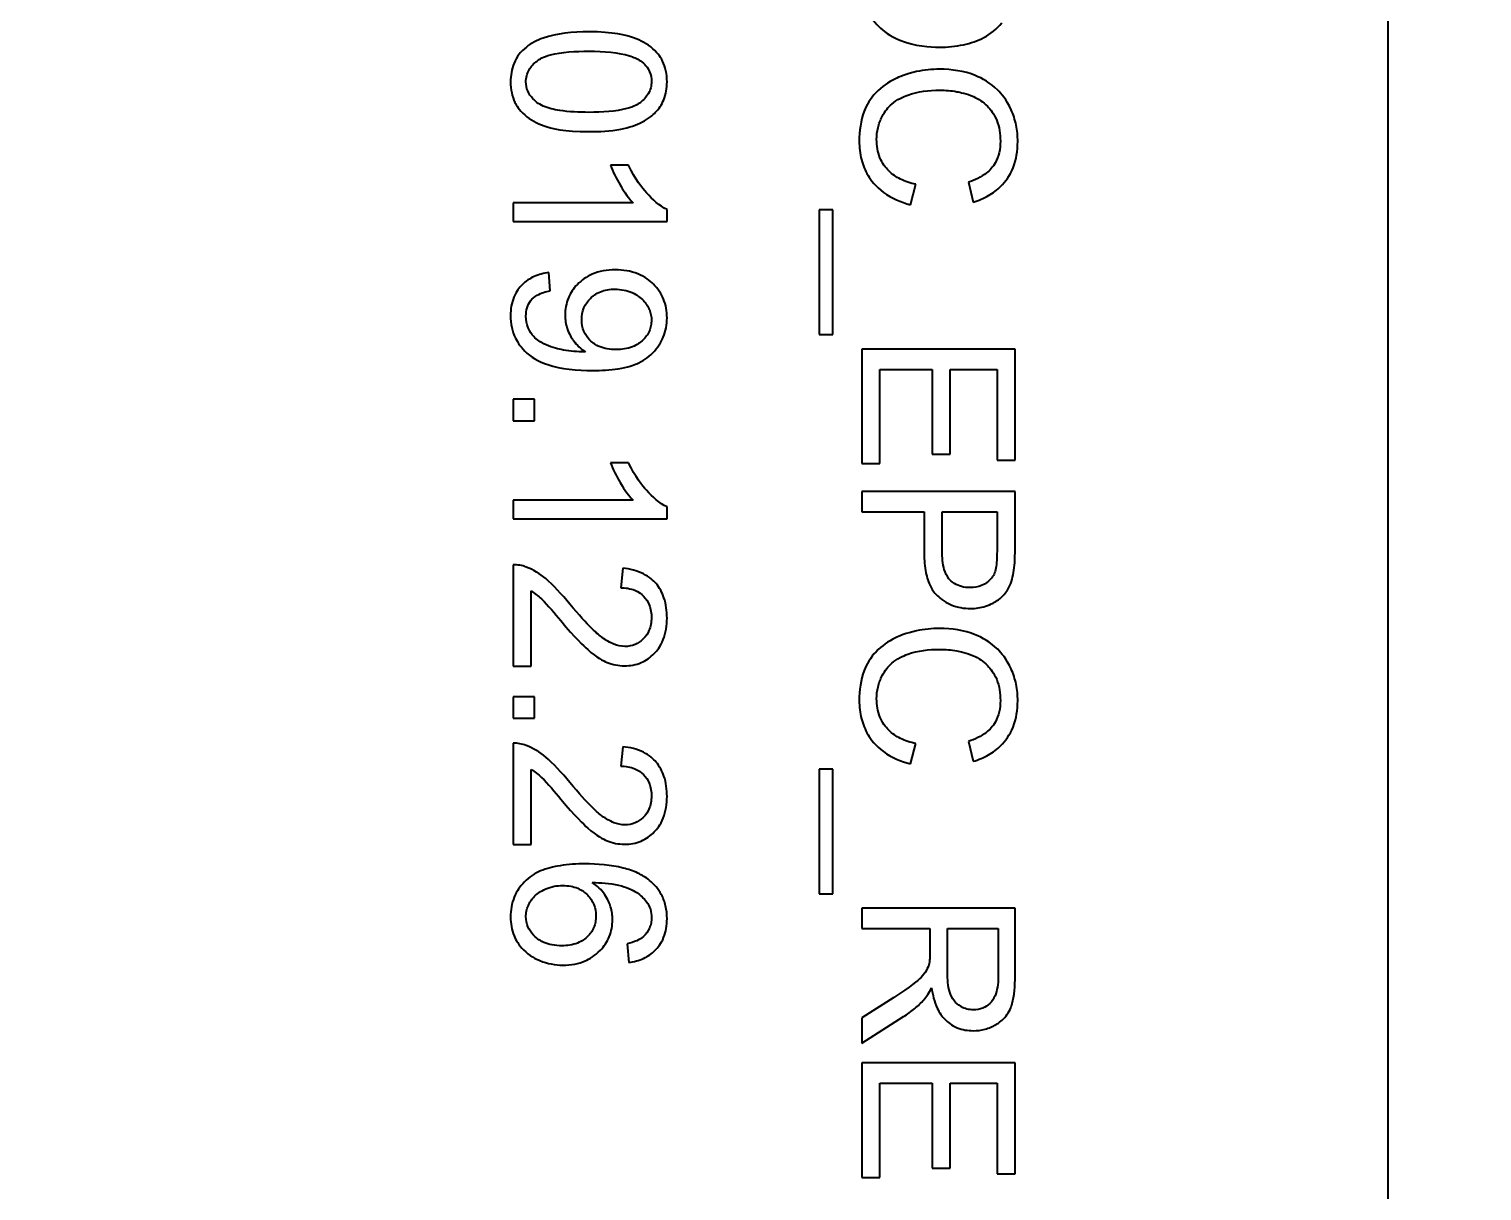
# Model space of a CAD drawing. Header units: millimetres. Extents: x 0 to 5945, y 0 to 4205.
# Drawn here: x 1844.57 to 1858.11, y 334.18 to 345.01 of the extents above; entities that cross this region are included whole.
import ezdxf

# ---------------------------------------------------------------- set-up
doc = ezdxf.new("R2010")
doc.units = ezdxf.units.MM
doc.header["$LTSCALE"] = 5
doc.layers.add('가시적인 것(ISO)', color=3, linetype='Continuous', lineweight=40)
doc.layers.add('해치(ISO)', color=7, linetype='Continuous', lineweight=18)

msp = doc.modelspace()

# ---------------------------------------------------------------- hatches: boundary and pattern name
at = {"layer": '해치(ISO)'}
h = msp.add_hatch(dxfattribs=at)
h.set_pattern_fill('ANSI31', color=256, scale=127, angle=75.0002, style=0)
h.set_pattern_definition([(120.0002, (0, 0), (-13.74813, -7.93754), [])])
h.paths.add_polyline_path([(1602.237, 257.352), (2132.237, 257.352), (2132.237, 827.352), (1602.237, 827.352), (1602.237, 767.352), (1602.237, 762.575), (1602.237, 762.103), (1602.237, 757.6), (1602.237, 757.128), (1602.237, 717.575), (1602.237, 717.103), (1602.237, 712.6), (1602.237, 712.128), (1602.237, 707.352), (1602.237, 377.352), (1602.237, 372.575), (1602.237, 372.103), (1602.237, 367.6), (1602.237, 367.128), (1602.237, 327.575), (1602.237, 327.103), (1602.237, 322.6), (1602.237, 322.128), (1602.237, 317.352)])
h.paths.add_polyline_path([(1604.237, 259.352), (1604.237, 825.352), (2130.237, 825.352), (2130.237, 259.352)], flags=0)
edge = h.paths.add_edge_path()
edge.add_ellipse((1657.237, 307.352), major_axis=(-4, 0), ratio=1, start_angle=0, end_angle=360)
h.paths.add_polyline_path([(2102.237, 287.352), (2102.237, 797.352), (1632.237, 797.352), (1632.237, 287.352)])
h.paths.add_polyline_path([(1634.237, 289.352), (1634.237, 795.352), (2100.237, 795.352), (2100.237, 289.352)], flags=0)

# ---------------------------------------------------------------- linework, layer by layer
at = {"layer": '가시적인 것(ISO)'}
for p, q in [((1857.237, 303.352), (1857.237, 362.352)), ((1850.158, 343.742), (1849.988, 343.742)), ((1853.325, 343.584), (1853.369, 343.398)), ((1852.786, 343.374), (1852.834, 343.564)), ((1850.199, 343.391), (1849.082, 343.391)), ((1849.082, 343.391), (1849.082, 343.216)), ((1850.516, 343.216), (1850.516, 343.329)), ((1852.062, 343.325), (1851.935, 343.325)), ((1851.935, 343.325), (1851.935, 342.162)), ((1852.062, 342.162), (1852.062, 343.325)), ((1849.082, 343.216), (1850.516, 343.216)), ((1849.428, 342.571), (1849.413, 342.74)), ((1851.935, 342.162), (1852.062, 342.162)), ((1853.76, 342.027), (1852.332, 342.027)), ((1852.332, 342.027), (1852.332, 340.96)), ((1853.76, 340.992), (1853.76, 342.027)), ((1852.5, 340.96), (1852.5, 341.837)), ((1852.5, 341.837), (1852.986, 341.837)), ((1852.986, 341.837), (1852.986, 341.046)), ((1853.155, 341.046), (1853.155, 341.837)), ((1853.155, 341.837), (1853.592, 341.837)), ((1853.592, 341.837), (1853.592, 340.992)), ((1849.281, 341.559), (1849.082, 341.559)), ((1849.082, 341.559), (1849.082, 341.359)), ((1849.281, 341.359), (1849.281, 341.559)), ((1849.082, 341.359), (1849.281, 341.359)), ((1852.986, 341.046), (1853.155, 341.046)), ((1850.158, 340.968), (1849.988, 340.968)), ((1852.332, 340.96), (1852.5, 340.96)), ((1853.592, 340.992), (1853.76, 340.992)), ((1850.199, 340.618), (1849.082, 340.618)), ((1849.082, 340.618), (1849.082, 340.443)), ((1853.76, 340.7), (1852.332, 340.7)), ((1852.332, 340.7), (1852.332, 340.51)), ((1853.76, 340.16), (1853.76, 340.7)), ((1850.516, 340.443), (1850.516, 340.556)), ((1852.332, 340.51), (1852.912, 340.51)), ((1852.912, 340.51), (1852.912, 340.143)), ((1853.081, 340.51), (1853.592, 340.51)), ((1853.081, 340.141), (1853.081, 340.51)), ((1853.592, 340.51), (1853.592, 340.144)), ((1849.082, 340.443), (1850.516, 340.443)), ((1849.082, 340.016), (1849.082, 339.071)), ((1850.103, 339.983), (1850.085, 339.802)), ((1849.25, 339.071), (1849.25, 339.772)), ((1849.082, 339.071), (1849.25, 339.071)), ((1849.082, 338.785), (1849.082, 338.586)), ((1849.281, 338.785), (1849.082, 338.785)), ((1849.281, 338.586), (1849.281, 338.785)), ((1849.082, 338.586), (1849.281, 338.586)), ((1849.082, 338.352), (1849.082, 337.408)), ((1850.103, 338.319), (1850.085, 338.138)), ((1852.786, 338.159), (1852.834, 338.348)), ((1853.325, 338.369), (1853.369, 338.183)), ((1849.25, 337.408), (1849.25, 338.108)), ((1851.935, 338.11), (1851.935, 336.947)), ((1852.062, 338.11), (1851.935, 338.11)), ((1852.062, 336.947), (1852.062, 338.11)), ((1849.082, 337.408), (1849.25, 337.408)), ((1851.935, 336.947), (1852.062, 336.947)), ((1853.76, 336.813), (1852.332, 336.813)), ((1852.332, 336.813), (1852.332, 336.623)), ((1853.76, 336.179), (1853.76, 336.813)), ((1852.332, 336.623), (1852.967, 336.623)), ((1852.967, 336.623), (1852.967, 336.405)), ((1853.13, 336.623), (1853.603, 336.623)), ((1853.13, 336.217), (1853.13, 336.623)), ((1853.603, 336.623), (1853.603, 336.172)), ((1850.146, 336.482), (1850.16, 336.308)), ((1852.629, 335.981), (1852.332, 335.791)), ((1852.332, 335.555), (1852.72, 335.802)), ((1852.332, 335.791), (1852.332, 335.555)), ((1853.76, 335.37), (1852.332, 335.37)), ((1852.332, 335.37), (1852.332, 334.303)), ((1853.76, 334.335), (1853.76, 335.37)), ((1852.5, 334.303), (1852.5, 335.181)), ((1852.5, 335.181), (1852.986, 335.181)), ((1852.986, 335.181), (1852.986, 334.389)), ((1853.155, 334.389), (1853.155, 335.181)), ((1853.155, 335.181), (1853.592, 335.181)), ((1853.592, 335.181), (1853.592, 334.335)), ((1852.986, 334.389), (1853.155, 334.389)), ((1852.332, 334.303), (1852.5, 334.303)), ((1853.592, 334.335), (1853.76, 334.335))]:
    msp.add_line(p, q, dxfattribs=at)
for points, knots in [([(1852.332, 345.508), (1852.332, 345.417), (1852.341, 345.297), (1852.41, 345.131), (1852.442, 345.083), (1852.532, 344.994), (1852.589, 344.948), (1852.829, 344.851), (1852.966, 344.843), (1853.054, 344.843)], [-0.09649249, -0.09649249, -0.09649249, -0.09649249, -0.06290322, -0.06290322, -0.04448878, -0.04448878, -0.02641318, -0.02641318, 0, 0, 0, 0]), ([(1853.054, 344.843), (1853.129, 344.843), (1853.205, 344.85), (1853.349, 344.881), (1853.412, 344.903), (1853.534, 344.967), (1853.59, 345.012), (1853.637, 345.069)], [-0.06122341, -0.06122341, -0.06122341, -0.06122341, -0.04121798, -0.04121798, -0.02208454, -0.02208454, 0, 0, 0, 0]), ([(1849.786, 344.986), (1849.637, 344.986), (1849.487, 344.971), (1849.306, 344.908), (1849.251, 344.881), (1849.205, 344.844)], [-0.05753035, -0.05753035, -0.05753035, -0.05753035, -0.0178495, -0.0178495, 0, 0, 0, 0]), ([(1850.516, 344.52), (1850.516, 344.554), (1850.513, 344.589), (1850.499, 344.654), (1850.489, 344.684), (1850.463, 344.737), (1850.437, 344.782), (1850.332, 344.874), (1850.27, 344.907), (1850.139, 344.953), (1850.018, 344.986), (1849.786, 344.986)], [-0.384257, -0.384257, -0.384257, -0.384257, -0.2939972, -0.2939972, -0.2109903, -0.2109903, -0.1399526, -0.1399526, -0.0694871, -0.0694871, 0, 0, 0, 0]), ([(1849.205, 344.844), (1849.179, 344.824), (1849.156, 344.801), (1849.117, 344.75), (1849.102, 344.722), (1849.067, 344.638), (1849.058, 344.579), (1849.058, 344.52)], [-0.03714286, -0.03714286, -0.03714286, -0.03714286, -0.02737147, -0.02737147, -0.01783945, -0.01783945, 0, 0, 0, 0]), ([(1849.201, 344.52), (1849.201, 344.539), (1849.204, 344.559), (1849.214, 344.597), (1849.221, 344.615), (1849.249, 344.664), (1849.275, 344.691), (1849.327, 344.731), (1849.361, 344.753), (1849.532, 344.798), (1849.663, 344.805), (1849.786, 344.805)], [-0.1304135, -0.1304135, -0.1304135, -0.1304135, -0.1128395, -0.1128395, -0.0955418, -0.0955418, -0.0624777, -0.0624777, -0.0369492, -0.0369492, 0, 0, 0, 0]), ([(1849.786, 344.805), (1849.93, 344.805), (1850.065, 344.794), (1850.202, 344.751), (1850.238, 344.736), (1850.269, 344.715)], [-0.04316634, -0.04316634, -0.04316634, -0.04316634, -0.01110989, -0.01110989, 0, 0, 0, 0]), ([(1850.269, 344.715), (1850.288, 344.701), (1850.305, 344.686), (1850.334, 344.651), (1850.346, 344.633), (1850.366, 344.583), (1850.371, 344.553), (1850.371, 344.522)], [-0.02292194, -0.02292194, -0.02292194, -0.02292194, -0.0159139, -0.0159139, -0.00935362, -0.00935362, 0, 0, 0, 0]), ([(1853.057, 344.637), (1852.985, 344.637), (1852.913, 344.63), (1852.744, 344.594), (1852.675, 344.563), (1852.577, 344.516), (1852.516, 344.474), (1852.41, 344.363), (1852.376, 344.304), (1852.32, 344.157), (1852.308, 344.06), (1852.308, 343.965)], [-0.07865097, -0.07865097, -0.07865097, -0.07865097, -0.07291127, -0.07291127, -0.06491706, -0.06491706, -0.04729386, -0.04729386, -0.0282851, -0.0282851, 0, 0, 0, 0]), ([(1853.785, 343.962), (1853.785, 344.014), (1853.781, 344.066), (1853.76, 344.166), (1853.744, 344.214), (1853.682, 344.353), (1853.631, 344.411), (1853.531, 344.51), (1853.455, 344.552), (1853.284, 344.621), (1853.171, 344.637), (1853.057, 344.637)], [-0.07539131, -0.07539131, -0.07539131, -0.07539131, -0.07027041, -0.07027041, -0.06530625, -0.06530625, -0.05522251, -0.05522251, -0.03414485, -0.03414485, 0, 0, 0, 0]), ([(1849.058, 344.52), (1849.058, 344.485), (1849.061, 344.451), (1849.075, 344.386), (1849.085, 344.357), (1849.11, 344.304), (1849.136, 344.258), (1849.242, 344.165), (1849.304, 344.133), (1849.437, 344.086), (1849.559, 344.055), (1849.786, 344.055)], [-0.3729128, -0.3729128, -0.3729128, -0.3729128, -0.2853084, -0.2853084, -0.2043936, -0.2043936, -0.1355685, -0.1355685, -0.0683259, -0.0683259, 0, 0, 0, 0]), ([(1849.786, 344.235), (1849.699, 344.235), (1849.602, 344.239), (1849.461, 344.261), (1849.407, 344.273), (1849.314, 344.315), (1849.287, 344.34), (1849.246, 344.384), (1849.229, 344.407), (1849.207, 344.462), (1849.201, 344.49), (1849.201, 344.52)], [-0.04826516, -0.04826516, -0.04826516, -0.04826516, -0.03505137, -0.03505137, -0.02666319, -0.02666319, -0.01761873, -0.01761873, -0.00885593, -0.00885593, 0, 0, 0, 0]), ([(1850.371, 344.522), (1850.371, 344.502), (1850.369, 344.482), (1850.359, 344.444), (1850.351, 344.426), (1850.323, 344.377), (1850.297, 344.35), (1850.245, 344.31), (1850.211, 344.288), (1850.041, 344.243), (1849.909, 344.235), (1849.786, 344.235)], [-0.1312299, -0.1312299, -0.1312299, -0.1312299, -0.1133118, -0.1133118, -0.0957136, -0.0957136, -0.062482, -0.062482, -0.0369492, -0.0369492, 0, 0, 0, 0]), ([(1849.786, 344.055), (1849.881, 344.055), (1849.991, 344.059), (1850.163, 344.094), (1850.231, 344.119), (1850.348, 344.177), (1850.385, 344.21), (1850.441, 344.267), (1850.467, 344.307), (1850.507, 344.405), (1850.516, 344.462), (1850.516, 344.52)], [-0.05671733, -0.05671733, -0.05671733, -0.05671733, -0.0481642, -0.0481642, -0.04102039, -0.04102039, -0.03168979, -0.03168979, -0.01731807, -0.01731807, 0, 0, 0, 0]), ([(1852.47, 343.982), (1852.47, 344.019), (1852.474, 344.056), (1852.492, 344.129), (1852.505, 344.164), (1852.548, 344.248), (1852.579, 344.284), (1852.661, 344.356), (1852.716, 344.381), (1852.855, 344.43), (1852.958, 344.442), (1853.058, 344.442)], [-0.06506784, -0.06506784, -0.06506784, -0.06506784, -0.05917876, -0.05917876, -0.05334346, -0.05334346, -0.04431175, -0.04431175, -0.03010712, -0.03010712, 0, 0, 0, 0]), ([(1853.058, 344.442), (1853.112, 344.442), (1853.165, 344.438), (1853.243, 344.423), (1853.311, 344.409), (1853.421, 344.361), (1853.465, 344.331), (1853.532, 344.262), (1853.565, 344.219), (1853.614, 344.099), (1853.623, 344.033), (1853.623, 343.966)], [-0.1551779, -0.1551779, -0.1551779, -0.1551779, -0.0931336, -0.0931336, -0.0633339, -0.0633339, -0.0389721, -0.0389721, -0.0198886, -0.0198886, 0, 0, 0, 0]), ([(1852.308, 343.965), (1852.308, 343.908), (1852.314, 343.85), (1852.342, 343.742), (1852.362, 343.693), (1852.415, 343.604), (1852.459, 343.544), (1852.609, 343.433), (1852.696, 343.397), (1852.786, 343.374)], [-0.1190417, -0.1190417, -0.1190417, -0.1190417, -0.0864804, -0.0864804, -0.0560355, -0.0560355, -0.0278205, -0.0278205, 0, 0, 0, 0]), ([(1852.834, 343.564), (1852.785, 343.574), (1852.736, 343.59), (1852.652, 343.632), (1852.616, 343.657), (1852.552, 343.72), (1852.522, 343.761), (1852.479, 343.866), (1852.47, 343.923), (1852.47, 343.982)], [-0.0687943, -0.0687943, -0.0687943, -0.0687943, -0.05035948, -0.05035948, -0.03404682, -0.03404682, -0.01749386, -0.01749386, 0, 0, 0, 0]), ([(1853.623, 343.966), (1853.623, 343.93), (1853.62, 343.894), (1853.604, 343.827), (1853.593, 343.796), (1853.553, 343.723), (1853.523, 343.692), (1853.444, 343.631), (1853.385, 343.603), (1853.325, 343.584)], [-0.045043, -0.045043, -0.045043, -0.045043, -0.03709815, -0.03709815, -0.02986549, -0.02986549, -0.01883043, -0.01883043, 0, 0, 0, 0]), ([(1853.369, 343.398), (1853.42, 343.413), (1853.468, 343.432), (1853.556, 343.483), (1853.594, 343.512), (1853.669, 343.587), (1853.711, 343.642), (1853.773, 343.795), (1853.785, 343.878), (1853.785, 343.962)], [-0.09265848, -0.09265848, -0.09265848, -0.09265848, -0.07036995, -0.07036995, -0.04944545, -0.04944545, -0.02517352, -0.02517352, 0, 0, 0, 0]), ([(1849.988, 343.742), (1850.011, 343.68), (1850.045, 343.615), (1850.099, 343.523), (1850.143, 343.451), (1850.199, 343.391)], [-0.06474582, -0.06474582, -0.06474582, -0.06474582, -0.02451396, -0.02451396, 0, 0, 0, 0]), ([(1850.516, 343.329), (1850.447, 343.363), (1850.382, 343.421), (1850.288, 343.526), (1850.22, 343.608), (1850.158, 343.742)], [-0.1147142, -0.1147142, -0.1147142, -0.1147142, -0.0445643, -0.0445643, 0, 0, 0, 0]), ([(1850.033, 342.766), (1849.995, 342.766), (1849.957, 342.763), (1849.885, 342.75), (1849.851, 342.74), (1849.766, 342.703), (1849.72, 342.671), (1849.645, 342.593), (1849.616, 342.551), (1849.576, 342.453), (1849.566, 342.399), (1849.566, 342.344)], [-0.07104169, -0.07104169, -0.07104169, -0.07104169, -0.05961213, -0.05961213, -0.04909014, -0.04909014, -0.03189845, -0.03189845, -0.01656505, -0.01656505, 0, 0, 0, 0]), ([(1850.516, 342.318), (1850.516, 342.379), (1850.506, 342.438), (1850.461, 342.547), (1850.429, 342.593), (1850.359, 342.663), (1850.313, 342.701), (1850.177, 342.756), (1850.106, 342.766), (1850.033, 342.766)], [-0.1065506, -0.1065506, -0.1065506, -0.1065506, -0.0741601, -0.0741601, -0.0438699, -0.0438699, -0.0216327, -0.0216327, 0, 0, 0, 0]), ([(1849.413, 342.74), (1849.367, 342.734), (1849.321, 342.723), (1849.236, 342.686), (1849.198, 342.661), (1849.139, 342.601), (1849.11, 342.563), (1849.066, 342.457), (1849.058, 342.398), (1849.058, 342.34)], [-0.07578012, -0.07578012, -0.07578012, -0.07578012, -0.05514358, -0.05514358, -0.03450606, -0.03450606, -0.01760412, -0.01760412, 0, 0, 0, 0]), ([(1849.201, 342.335), (1849.201, 342.361), (1849.205, 342.388), (1849.22, 342.436), (1849.23, 342.458), (1849.26, 342.497), (1849.279, 342.515), (1849.344, 342.551), (1849.387, 342.564), (1849.428, 342.571)], [-0.04168469, -0.04168469, -0.04168469, -0.04168469, -0.03153478, -0.03153478, -0.02211902, -0.02211902, -0.01263677, -0.01263677, 0, 0, 0, 0]), ([(1849.721, 342.3), (1849.721, 342.339), (1849.727, 342.376), (1849.756, 342.445), (1849.776, 342.474), (1849.823, 342.521), (1849.853, 342.545), (1849.937, 342.579), (1849.983, 342.586), (1850.028, 342.586)], [-0.06139939, -0.06139939, -0.06139939, -0.06139939, -0.04387493, -0.04387493, -0.02724004, -0.02724004, -0.01363882, -0.01363882, 0, 0, 0, 0]), ([(1850.028, 342.586), (1850.057, 342.586), (1850.087, 342.583), (1850.142, 342.573), (1850.168, 342.565), (1850.237, 342.534), (1850.271, 342.506), (1850.319, 342.455), (1850.338, 342.427), (1850.365, 342.364), (1850.371, 342.331), (1850.371, 342.296)], [-0.04392113, -0.04392113, -0.04392113, -0.04392113, -0.03745932, -0.03745932, -0.03151323, -0.03151323, -0.02059868, -0.02059868, -0.01038436, -0.01038436, 0, 0, 0, 0]), ([(1849.058, 342.34), (1849.058, 342.302), (1849.061, 342.266), (1849.077, 342.195), (1849.088, 342.162), (1849.124, 342.087), (1849.157, 342.037), (1849.275, 341.933), (1849.349, 341.901), (1849.526, 341.841), (1849.678, 341.828), (1849.825, 341.828)], [-0.1057818, -0.1057818, -0.1057818, -0.1057818, -0.0930813, -0.0930813, -0.080998, -0.080998, -0.0645839, -0.0645839, -0.0443568, -0.0443568, 0, 0, 0, 0]), ([(1849.72, 342.002), (1849.655, 342.002), (1849.591, 342.009), (1849.49, 342.031), (1849.425, 342.048), (1849.34, 342.09), (1849.305, 342.111), (1849.257, 342.164), (1849.236, 342.191), (1849.207, 342.261), (1849.201, 342.298), (1849.201, 342.335)], [-0.1650152, -0.1650152, -0.1650152, -0.1650152, -0.0898855, -0.0898855, -0.0447233, -0.0447233, -0.0227416, -0.0227416, -0.0112458, -0.0112458, 0, 0, 0, 0]), ([(1849.566, 342.344), (1849.566, 342.301), (1849.573, 342.26), (1849.601, 342.172), (1849.624, 342.134), (1849.674, 342.066), (1849.711, 342.03), (1849.755, 342.003)], [-0.03390298, -0.03390298, -0.03390298, -0.03390298, -0.02546652, -0.02546652, -0.01556005, -0.01556005, 0, 0, 0, 0]), ([(1850.042, 342.023), (1850.014, 342.023), (1849.985, 342.025), (1849.933, 342.034), (1849.908, 342.041), (1849.856, 342.063), (1849.824, 342.082), (1849.772, 342.136), (1849.754, 342.163), (1849.727, 342.227), (1849.721, 342.263), (1849.721, 342.3)], [-0.05563799, -0.05563799, -0.05563799, -0.05563799, -0.04407928, -0.04407928, -0.03370269, -0.03370269, -0.02093297, -0.02093297, -0.01107875, -0.01107875, 0, 0, 0, 0]), ([(1849.825, 341.828), (1849.903, 341.828), (1849.985, 341.832), (1850.154, 341.858), (1850.206, 341.878), (1850.288, 341.915), (1850.339, 341.948), (1850.433, 342.041), (1850.463, 342.097), (1850.505, 342.196), (1850.516, 342.256), (1850.516, 342.318)], [-0.05344818, -0.05344818, -0.05344818, -0.05344818, -0.04882285, -0.04882285, -0.04326219, -0.04326219, -0.0321241, -0.0321241, -0.01863445, -0.01863445, 0, 0, 0, 0]), ([(1850.371, 342.296), (1850.371, 342.279), (1850.369, 342.261), (1850.363, 342.228), (1850.358, 342.212), (1850.337, 342.164), (1850.317, 342.136), (1850.269, 342.089), (1850.238, 342.066), (1850.146, 342.03), (1850.094, 342.023), (1850.042, 342.023)], [-0.06032821, -0.06032821, -0.06032821, -0.06032821, -0.05263595, -0.05263595, -0.04518383, -0.04518383, -0.0296485, -0.0296485, -0.01555158, -0.01555158, 0, 0, 0, 0]), ([(1849.755, 342.003), (1849.748, 342.003), (1849.741, 342.002), (1849.73, 342.002), (1849.724, 342.002), (1849.72, 342.002)], [-0.003352568, -0.003352568, -0.003352568, -0.003352568, -0.001325045, -0.001325045, 0, 0, 0, 0]), ([(1849.988, 340.968), (1850.011, 340.906), (1850.045, 340.841), (1850.099, 340.749), (1850.143, 340.677), (1850.199, 340.618)], [-0.06474582, -0.06474582, -0.06474582, -0.06474582, -0.02451396, -0.02451396, 0, 0, 0, 0]), ([(1850.516, 340.556), (1850.447, 340.59), (1850.382, 340.647), (1850.288, 340.752), (1850.22, 340.834), (1850.158, 340.968)], [-0.1147142, -0.1147142, -0.1147142, -0.1147142, -0.0445643, -0.0445643, 0, 0, 0, 0]), ([(1852.912, 340.143), (1852.912, 340.083), (1852.916, 340.022), (1852.934, 339.915), (1852.947, 339.867), (1852.984, 339.79), (1853.004, 339.758), (1853.047, 339.716), (1853.093, 339.673), (1853.223, 339.619), (1853.284, 339.608), (1853.347, 339.608)], [-0.1908288, -0.1908288, -0.1908288, -0.1908288, -0.1298077, -0.1298077, -0.080559, -0.080559, -0.0424546, -0.0424546, -0.0186855, -0.0186855, 0, 0, 0, 0]), ([(1853.341, 339.803), (1853.314, 339.803), (1853.287, 339.806), (1853.237, 339.819), (1853.215, 339.828), (1853.169, 339.857), (1853.153, 339.875), (1853.124, 339.911), (1853.11, 339.941), (1853.085, 340.025), (1853.081, 340.086), (1853.081, 340.141)], [-0.03802346, -0.03802346, -0.03802346, -0.03802346, -0.03403716, -0.03403716, -0.03044185, -0.03044185, -0.02606481, -0.02606481, -0.01653682, -0.01653682, 0, 0, 0, 0]), ([(1853.592, 340.144), (1853.592, 340.11), (1853.591, 340.07), (1853.587, 340.012), (1853.584, 339.987), (1853.579, 339.968)], [-0.01456943, -0.01456943, -0.01456943, -0.01456943, -0.00589346, -0.00589346, 0, 0, 0, 0]), ([(1853.746, 339.943), (1853.752, 339.972), (1853.755, 340.005), (1853.76, 340.076), (1853.76, 340.119), (1853.76, 340.16)], [-0.02117388, -0.02117388, -0.02117388, -0.02117388, -0.01229519, -0.01229519, 0, 0, 0, 0]), ([(1849.204, 339.995), (1849.184, 340.002), (1849.164, 340.008), (1849.123, 340.015), (1849.103, 340.016), (1849.082, 340.016)], [-0.01249848, -0.01249848, -0.01249848, -0.01249848, -0.00625176, -0.00625176, 0, 0, 0, 0]), ([(1849.61, 339.65), (1849.534, 339.742), (1849.457, 339.827), (1849.331, 339.932), (1849.27, 339.97), (1849.204, 339.995)], [-0.04932017, -0.04932017, -0.04932017, -0.04932017, -0.02127745, -0.02127745, 0, 0, 0, 0]), ([(1850.516, 339.519), (1850.516, 339.583), (1850.508, 339.648), (1850.471, 339.757), (1850.447, 339.801), (1850.39, 339.868), (1850.353, 339.903), (1850.237, 339.961), (1850.17, 339.977), (1850.103, 339.983)], [-0.09874215, -0.09874215, -0.09874215, -0.09874215, -0.06562318, -0.06562318, -0.03909259, -0.03909259, -0.0201479, -0.0201479, 0, 0, 0, 0]), ([(1853.579, 339.968), (1853.574, 339.95), (1853.567, 339.933), (1853.549, 339.901), (1853.538, 339.887), (1853.513, 339.862), (1853.488, 339.839), (1853.414, 339.809), (1853.378, 339.803), (1853.341, 339.803)], [-0.05165265, -0.05165265, -0.05165265, -0.05165265, -0.03766251, -0.03766251, -0.02385969, -0.02385969, -0.01104429, -0.01104429, 0, 0, 0, 0]), ([(1853.347, 339.608), (1853.394, 339.608), (1853.441, 339.615), (1853.537, 339.646), (1853.578, 339.67), (1853.649, 339.722), (1853.675, 339.756), (1853.721, 339.833), (1853.737, 339.888), (1853.746, 339.943)], [-0.03899686, -0.03899686, -0.03899686, -0.03899686, -0.03327601, -0.03327601, -0.02682703, -0.02682703, -0.01670913, -0.01670913, 0, 0, 0, 0]), ([(1850.085, 339.802), (1850.129, 339.802), (1850.174, 339.795), (1850.254, 339.762), (1850.28, 339.741), (1850.32, 339.7), (1850.337, 339.673), (1850.365, 339.605), (1850.371, 339.564), (1850.371, 339.523)], [-0.03695144, -0.03695144, -0.03695144, -0.03695144, -0.02930454, -0.02930454, -0.022146, -0.022146, -0.01224421, -0.01224421, 0, 0, 0, 0]), ([(1849.25, 339.772), (1849.285, 339.751), (1849.317, 339.725), (1849.411, 339.636), (1849.467, 339.564), (1849.525, 339.495)], [-0.03908802, -0.03908802, -0.03908802, -0.03908802, -0.02704027, -0.02704027, 0, 0, 0, 0]), ([(1850.124, 339.254), (1850.088, 339.254), (1850.054, 339.262), (1849.982, 339.29), (1849.946, 339.312), (1849.872, 339.366), (1849.786, 339.437), (1849.61, 339.65)], [-0.2079713, -0.2079713, -0.2079713, -0.2079713, -0.1502648, -0.1502648, -0.0828488, -0.0828488, 0, 0, 0, 0]), ([(1850.119, 339.074), (1850.173, 339.074), (1850.225, 339.083), (1850.321, 339.123), (1850.362, 339.152), (1850.421, 339.213), (1850.456, 339.254), (1850.506, 339.381), (1850.516, 339.451), (1850.516, 339.519)], [-0.1039942, -0.1039942, -0.1039942, -0.1039942, -0.071842, -0.071842, -0.0412315, -0.0412315, -0.0205607, -0.0205607, 0, 0, 0, 0]), ([(1850.371, 339.523), (1850.371, 339.502), (1850.369, 339.48), (1850.362, 339.439), (1850.356, 339.42), (1850.338, 339.379), (1850.322, 339.35), (1850.27, 339.3), (1850.246, 339.284), (1850.188, 339.26), (1850.156, 339.254), (1850.124, 339.254)], [-0.05266389, -0.05266389, -0.05266389, -0.05266389, -0.04157296, -0.04157296, -0.03130496, -0.03130496, -0.01877111, -0.01877111, -0.00979615, -0.00979615, 0, 0, 0, 0]), ([(1849.525, 339.495), (1849.664, 339.331), (1849.736, 339.261), (1849.861, 339.149), (1849.922, 339.12), (1850.009, 339.085), (1850.063, 339.074), (1850.119, 339.074)], [-0.03349016, -0.03349016, -0.03349016, -0.03349016, -0.02807665, -0.02807665, -0.01685798, -0.01685798, 0, 0, 0, 0]), ([(1853.057, 339.422), (1852.985, 339.422), (1852.913, 339.415), (1852.744, 339.379), (1852.675, 339.348), (1852.577, 339.301), (1852.516, 339.259), (1852.41, 339.148), (1852.376, 339.089), (1852.32, 338.942), (1852.308, 338.845), (1852.308, 338.75)], [-0.07865097, -0.07865097, -0.07865097, -0.07865097, -0.07291127, -0.07291127, -0.06491706, -0.06491706, -0.04729386, -0.04729386, -0.0282851, -0.0282851, 0, 0, 0, 0]), ([(1853.785, 338.747), (1853.785, 338.799), (1853.781, 338.851), (1853.76, 338.951), (1853.744, 338.999), (1853.682, 339.138), (1853.631, 339.196), (1853.531, 339.295), (1853.455, 339.336), (1853.284, 339.405), (1853.171, 339.422), (1853.057, 339.422)], [-0.07539131, -0.07539131, -0.07539131, -0.07539131, -0.07027041, -0.07027041, -0.06530625, -0.06530625, -0.05522251, -0.05522251, -0.03414485, -0.03414485, 0, 0, 0, 0]), ([(1852.47, 338.767), (1852.47, 338.804), (1852.474, 338.841), (1852.492, 338.914), (1852.505, 338.949), (1852.548, 339.033), (1852.579, 339.069), (1852.661, 339.141), (1852.716, 339.166), (1852.855, 339.215), (1852.958, 339.227), (1853.058, 339.227)], [-0.06506784, -0.06506784, -0.06506784, -0.06506784, -0.05917876, -0.05917876, -0.05334346, -0.05334346, -0.04431175, -0.04431175, -0.03010712, -0.03010712, 0, 0, 0, 0]), ([(1853.058, 339.227), (1853.112, 339.227), (1853.165, 339.222), (1853.243, 339.208), (1853.311, 339.194), (1853.421, 339.146), (1853.465, 339.116), (1853.532, 339.046), (1853.565, 339.004), (1853.614, 338.884), (1853.623, 338.818), (1853.623, 338.751)], [-0.1551779, -0.1551779, -0.1551779, -0.1551779, -0.0931336, -0.0931336, -0.0633339, -0.0633339, -0.0389721, -0.0389721, -0.0198886, -0.0198886, 0, 0, 0, 0]), ([(1852.308, 338.75), (1852.308, 338.693), (1852.314, 338.635), (1852.342, 338.527), (1852.362, 338.478), (1852.415, 338.388), (1852.459, 338.329), (1852.609, 338.218), (1852.696, 338.182), (1852.786, 338.159)], [-0.1190417, -0.1190417, -0.1190417, -0.1190417, -0.0864804, -0.0864804, -0.0560355, -0.0560355, -0.0278205, -0.0278205, 0, 0, 0, 0]), ([(1852.834, 338.348), (1852.785, 338.359), (1852.736, 338.374), (1852.652, 338.417), (1852.616, 338.441), (1852.552, 338.504), (1852.522, 338.546), (1852.479, 338.651), (1852.47, 338.708), (1852.47, 338.767)], [-0.0687943, -0.0687943, -0.0687943, -0.0687943, -0.05035948, -0.05035948, -0.03404682, -0.03404682, -0.01749386, -0.01749386, 0, 0, 0, 0]), ([(1853.623, 338.751), (1853.623, 338.715), (1853.62, 338.679), (1853.604, 338.612), (1853.593, 338.581), (1853.553, 338.508), (1853.523, 338.477), (1853.444, 338.415), (1853.385, 338.388), (1853.325, 338.369)], [-0.045043, -0.045043, -0.045043, -0.045043, -0.03709815, -0.03709815, -0.02986549, -0.02986549, -0.01883043, -0.01883043, 0, 0, 0, 0]), ([(1853.369, 338.183), (1853.42, 338.198), (1853.468, 338.217), (1853.556, 338.267), (1853.594, 338.297), (1853.669, 338.372), (1853.711, 338.427), (1853.773, 338.58), (1853.785, 338.663), (1853.785, 338.747)], [-0.09265848, -0.09265848, -0.09265848, -0.09265848, -0.07036995, -0.07036995, -0.04944545, -0.04944545, -0.02517352, -0.02517352, 0, 0, 0, 0]), ([(1849.204, 338.331), (1849.184, 338.339), (1849.164, 338.344), (1849.123, 338.351), (1849.103, 338.352), (1849.082, 338.352)], [-0.01249848, -0.01249848, -0.01249848, -0.01249848, -0.00625176, -0.00625176, 0, 0, 0, 0]), ([(1849.61, 337.986), (1849.534, 338.078), (1849.457, 338.163), (1849.331, 338.268), (1849.27, 338.306), (1849.204, 338.331)], [-0.04932017, -0.04932017, -0.04932017, -0.04932017, -0.02127745, -0.02127745, 0, 0, 0, 0]), ([(1850.516, 337.855), (1850.516, 337.919), (1850.508, 337.984), (1850.471, 338.093), (1850.447, 338.137), (1850.39, 338.204), (1850.353, 338.239), (1850.237, 338.298), (1850.17, 338.313), (1850.103, 338.319)], [-0.09874215, -0.09874215, -0.09874215, -0.09874215, -0.06562318, -0.06562318, -0.03909259, -0.03909259, -0.0201479, -0.0201479, 0, 0, 0, 0]), ([(1849.25, 338.108), (1849.285, 338.087), (1849.317, 338.061), (1849.411, 337.972), (1849.467, 337.9), (1849.525, 337.831)], [-0.03908802, -0.03908802, -0.03908802, -0.03908802, -0.02704027, -0.02704027, 0, 0, 0, 0]), ([(1850.085, 338.138), (1850.129, 338.138), (1850.174, 338.131), (1850.254, 338.098), (1850.28, 338.077), (1850.32, 338.036), (1850.337, 338.009), (1850.365, 337.941), (1850.371, 337.9), (1850.371, 337.859)], [-0.03695144, -0.03695144, -0.03695144, -0.03695144, -0.02930454, -0.02930454, -0.022146, -0.022146, -0.01224421, -0.01224421, 0, 0, 0, 0]), ([(1850.124, 337.59), (1850.088, 337.59), (1850.054, 337.598), (1849.982, 337.626), (1849.946, 337.648), (1849.872, 337.702), (1849.786, 337.773), (1849.61, 337.986)], [-0.2079713, -0.2079713, -0.2079713, -0.2079713, -0.1502648, -0.1502648, -0.0828488, -0.0828488, 0, 0, 0, 0]), ([(1849.525, 337.831), (1849.664, 337.667), (1849.736, 337.598), (1849.861, 337.485), (1849.922, 337.456), (1850.009, 337.421), (1850.063, 337.41), (1850.119, 337.41)], [-0.03349016, -0.03349016, -0.03349016, -0.03349016, -0.02807665, -0.02807665, -0.01685798, -0.01685798, 0, 0, 0, 0]), ([(1850.119, 337.41), (1850.173, 337.41), (1850.225, 337.419), (1850.321, 337.459), (1850.362, 337.488), (1850.421, 337.549), (1850.456, 337.59), (1850.506, 337.717), (1850.516, 337.787), (1850.516, 337.855)], [-0.1039942, -0.1039942, -0.1039942, -0.1039942, -0.071842, -0.071842, -0.0412315, -0.0412315, -0.0205607, -0.0205607, 0, 0, 0, 0]), ([(1850.371, 337.859), (1850.371, 337.838), (1850.369, 337.816), (1850.362, 337.775), (1850.356, 337.756), (1850.338, 337.716), (1850.322, 337.686), (1850.27, 337.637), (1850.246, 337.62), (1850.188, 337.596), (1850.156, 337.59), (1850.124, 337.59)], [-0.05266389, -0.05266389, -0.05266389, -0.05266389, -0.04157296, -0.04157296, -0.03130496, -0.03130496, -0.01877111, -0.01877111, -0.00979615, -0.00979615, 0, 0, 0, 0]), ([(1849.75, 337.227), (1849.674, 337.227), (1849.595, 337.222), (1849.458, 337.2), (1849.395, 337.185), (1849.285, 337.138), (1849.234, 337.107), (1849.146, 337.017), (1849.114, 336.97), (1849.068, 336.858), (1849.058, 336.795), (1849.058, 336.73)], [-0.1077495, -0.1077495, -0.1077495, -0.1077495, -0.0799373, -0.0799373, -0.0573334, -0.0573334, -0.0364549, -0.0364549, -0.0193438, -0.0193438, 0, 0, 0, 0]), ([(1850.353, 337.073), (1850.319, 337.1), (1850.283, 337.122), (1850.201, 337.161), (1850.154, 337.176), (1849.994, 337.217), (1849.868, 337.227), (1849.75, 337.227)], [-0.062431, -0.062431, -0.062431, -0.062431, -0.04966923, -0.04966923, -0.03525812, -0.03525812, 0, 0, 0, 0]), ([(1849.201, 336.735), (1849.201, 336.753), (1849.203, 336.77), (1849.211, 336.806), (1849.216, 336.823), (1849.234, 336.864), (1849.252, 336.895), (1849.304, 336.947), (1849.336, 336.972), (1849.437, 337.015), (1849.49, 337.025), (1849.545, 337.025)], [-0.08528406, -0.08528406, -0.08528406, -0.08528406, -0.07017223, -0.07017223, -0.05495492, -0.05495492, -0.03278696, -0.03278696, -0.01647504, -0.01647504, 0, 0, 0, 0]), ([(1849.545, 337.025), (1849.569, 337.025), (1849.594, 337.023), (1849.641, 337.014), (1849.663, 337.008), (1849.723, 336.982), (1849.753, 336.959), (1849.801, 336.909), (1849.82, 336.881), (1849.847, 336.815), (1849.854, 336.778), (1849.854, 336.741)], [-0.04322652, -0.04322652, -0.04322652, -0.04322652, -0.03726875, -0.03726875, -0.03175814, -0.03175814, -0.02158653, -0.02158653, -0.01118537, -0.01118537, 0, 0, 0, 0]), ([(1850.008, 336.705), (1850.008, 336.746), (1850.003, 336.786), (1849.981, 336.856), (1849.965, 336.897), (1849.905, 336.985), (1849.865, 337.022), (1849.818, 337.052)], [-0.05160991, -0.05160991, -0.05160991, -0.05160991, -0.03182112, -0.03182112, -0.01671375, -0.01671375, 0, 0, 0, 0]), ([(1849.818, 337.052), (1849.897, 337.052), (1849.985, 337.046), (1850.141, 337.011), (1850.191, 336.986), (1850.269, 336.935), (1850.3, 336.906), (1850.325, 336.872)], [-0.04271755, -0.04271755, -0.04271755, -0.04271755, -0.02790906, -0.02790906, -0.01283858, -0.01283858, 0, 0, 0, 0]), ([(1850.516, 336.714), (1850.516, 336.755), (1850.512, 336.795), (1850.494, 336.872), (1850.481, 336.908), (1850.435, 336.993), (1850.398, 337.036), (1850.353, 337.073)], [-0.04118886, -0.04118886, -0.04118886, -0.04118886, -0.02892689, -0.02892689, -0.01748712, -0.01748712, 0, 0, 0, 0]), ([(1850.325, 336.872), (1850.341, 336.851), (1850.353, 336.828), (1850.369, 336.778), (1850.372, 336.751), (1850.372, 336.725)], [-0.01581939, -0.01581939, -0.01581939, -0.01581939, -0.00803211, -0.00803211, 0, 0, 0, 0]), ([(1849.058, 336.73), (1849.058, 336.67), (1849.068, 336.612), (1849.107, 336.517), (1849.134, 336.47), (1849.233, 336.37), (1849.294, 336.34), (1849.4, 336.296), (1849.472, 336.283), (1849.546, 336.283)], [-0.05881875, -0.05881875, -0.05881875, -0.05881875, -0.04465683, -0.04465683, -0.03461389, -0.03461389, -0.02220637, -0.02220637, 0, 0, 0, 0]), ([(1849.535, 336.463), (1849.505, 336.463), (1849.474, 336.466), (1849.418, 336.476), (1849.392, 336.484), (1849.321, 336.515), (1849.291, 336.541), (1849.25, 336.585), (1849.232, 336.611), (1849.207, 336.67), (1849.201, 336.702), (1849.201, 336.735)], [-0.0376062, -0.0376062, -0.0376062, -0.0376062, -0.03248926, -0.03248926, -0.02788488, -0.02788488, -0.01929794, -0.01929794, -0.00982932, -0.00982932, 0, 0, 0, 0]), ([(1849.854, 336.741), (1849.854, 336.722), (1849.852, 336.702), (1849.845, 336.666), (1849.84, 336.648), (1849.819, 336.6), (1849.799, 336.572), (1849.755, 336.529), (1849.726, 336.506), (1849.636, 336.47), (1849.585, 336.463), (1849.535, 336.463)], [-0.06569035, -0.06569035, -0.06569035, -0.06569035, -0.05587496, -0.05587496, -0.04657139, -0.04657139, -0.02906437, -0.02906437, -0.01504217, -0.01504217, 0, 0, 0, 0]), ([(1849.546, 336.283), (1849.583, 336.283), (1849.62, 336.286), (1849.69, 336.299), (1849.723, 336.309), (1849.793, 336.34), (1849.844, 336.368), (1849.93, 336.458), (1849.958, 336.5), (1849.999, 336.598), (1850.008, 336.651), (1850.008, 336.705)], [-0.09069207, -0.09069207, -0.09069207, -0.09069207, -0.07149185, -0.07149185, -0.05365746, -0.05365746, -0.03174648, -0.03174648, -0.01635525, -0.01635525, 0, 0, 0, 0]), ([(1850.16, 336.308), (1850.207, 336.314), (1850.254, 336.326), (1850.338, 336.364), (1850.374, 336.389), (1850.429, 336.444), (1850.461, 336.482), (1850.507, 336.595), (1850.516, 336.654), (1850.516, 336.714)], [-0.08981714, -0.08981714, -0.08981714, -0.08981714, -0.06223767, -0.06223767, -0.03676875, -0.03676875, -0.01781584, -0.01781584, 0, 0, 0, 0]), ([(1850.372, 336.725), (1850.372, 336.707), (1850.371, 336.69), (1850.364, 336.657), (1850.359, 336.642), (1850.339, 336.597), (1850.32, 336.571), (1850.297, 336.548)], [-0.01987769, -0.01987769, -0.01987769, -0.01987769, -0.01470647, -0.01470647, -0.00975108, -0.00975108, 0, 0, 0, 0]), ([(1850.297, 336.548), (1850.279, 336.532), (1850.257, 336.52), (1850.207, 336.498), (1850.176, 336.489), (1850.146, 336.482)], [-0.01641824, -0.01641824, -0.01641824, -0.01641824, -0.00924956, -0.00924956, 0, 0, 0, 0]), ([(1852.967, 336.405), (1852.967, 336.384), (1852.966, 336.362), (1852.964, 336.328), (1852.963, 336.312), (1852.96, 336.299)], [-0.0101998, -0.0101998, -0.0101998, -0.0101998, -0.00404307, -0.00404307, 0, 0, 0, 0]), ([(1852.96, 336.299), (1852.954, 336.276), (1852.945, 336.255), (1852.919, 336.207), (1852.903, 336.187), (1852.852, 336.136), (1852.792, 336.086), (1852.629, 335.981)], [-0.1214387, -0.1214387, -0.1214387, -0.1214387, -0.09433, -0.09433, -0.0583438, -0.0583438, 0, 0, 0, 0]), ([(1853.371, 335.865), (1853.351, 335.865), (1853.331, 335.868), (1853.292, 335.878), (1853.274, 335.886), (1853.227, 335.912), (1853.208, 335.93), (1853.171, 335.975), (1853.159, 336.007), (1853.135, 336.084), (1853.13, 336.152), (1853.13, 336.217)], [-0.03833113, -0.03833113, -0.03833113, -0.03833113, -0.03554174, -0.03554174, -0.03274071, -0.03274071, -0.0280567, -0.0280567, -0.01967409, -0.01967409, 0, 0, 0, 0]), ([(1853.371, 335.671), (1853.408, 335.671), (1853.445, 335.675), (1853.517, 335.695), (1853.551, 335.709), (1853.61, 335.744), (1853.645, 335.77), (1853.708, 335.849), (1853.724, 335.89), (1853.754, 335.997), (1853.76, 336.09), (1853.76, 336.179)], [-0.07863343, -0.07863343, -0.07863343, -0.07863343, -0.06453849, -0.06453849, -0.0506606, -0.0506606, -0.03891838, -0.03891838, -0.02673723, -0.02673723, 0, 0, 0, 0]), ([(1853.603, 336.172), (1853.603, 336.14), (1853.601, 336.107), (1853.591, 336.049), (1853.584, 336.022), (1853.561, 335.969), (1853.546, 335.946), (1853.506, 335.907), (1853.484, 335.892), (1853.43, 335.87), (1853.401, 335.865), (1853.371, 335.865)], [-0.04241391, -0.04241391, -0.04241391, -0.04241391, -0.0334335, -0.0334335, -0.02593045, -0.02593045, -0.01720705, -0.01720705, -0.00908779, -0.00908779, 0, 0, 0, 0]), ([(1852.911, 335.959), (1852.924, 335.974), (1852.936, 335.991), (1852.959, 336.028), (1852.971, 336.05), (1852.982, 336.072)], [-0.01319306, -0.01319306, -0.01319306, -0.01319306, -0.00734904, -0.00734904, 0, 0, 0, 0]), ([(1852.982, 336.072), (1852.991, 336.007), (1853.007, 335.94), (1853.054, 335.84), (1853.079, 335.804), (1853.131, 335.753), (1853.167, 335.721), (1853.269, 335.679), (1853.319, 335.671), (1853.371, 335.671)], [-0.1020521, -0.1020521, -0.1020521, -0.1020521, -0.0607554, -0.0607554, -0.0332201, -0.0332201, -0.0153342, -0.0153342, 0, 0, 0, 0]), ([(1852.72, 335.802), (1852.757, 335.826), (1852.792, 335.851), (1852.856, 335.903), (1852.884, 335.93), (1852.911, 335.959)], [-0.02470773, -0.02470773, -0.02470773, -0.02470773, -0.01176478, -0.01176478, 0, 0, 0, 0])]:
    msp.add_open_spline(points, degree=3, knots=knots, dxfattribs=at)

doc.saveas('drawing.dxf')
